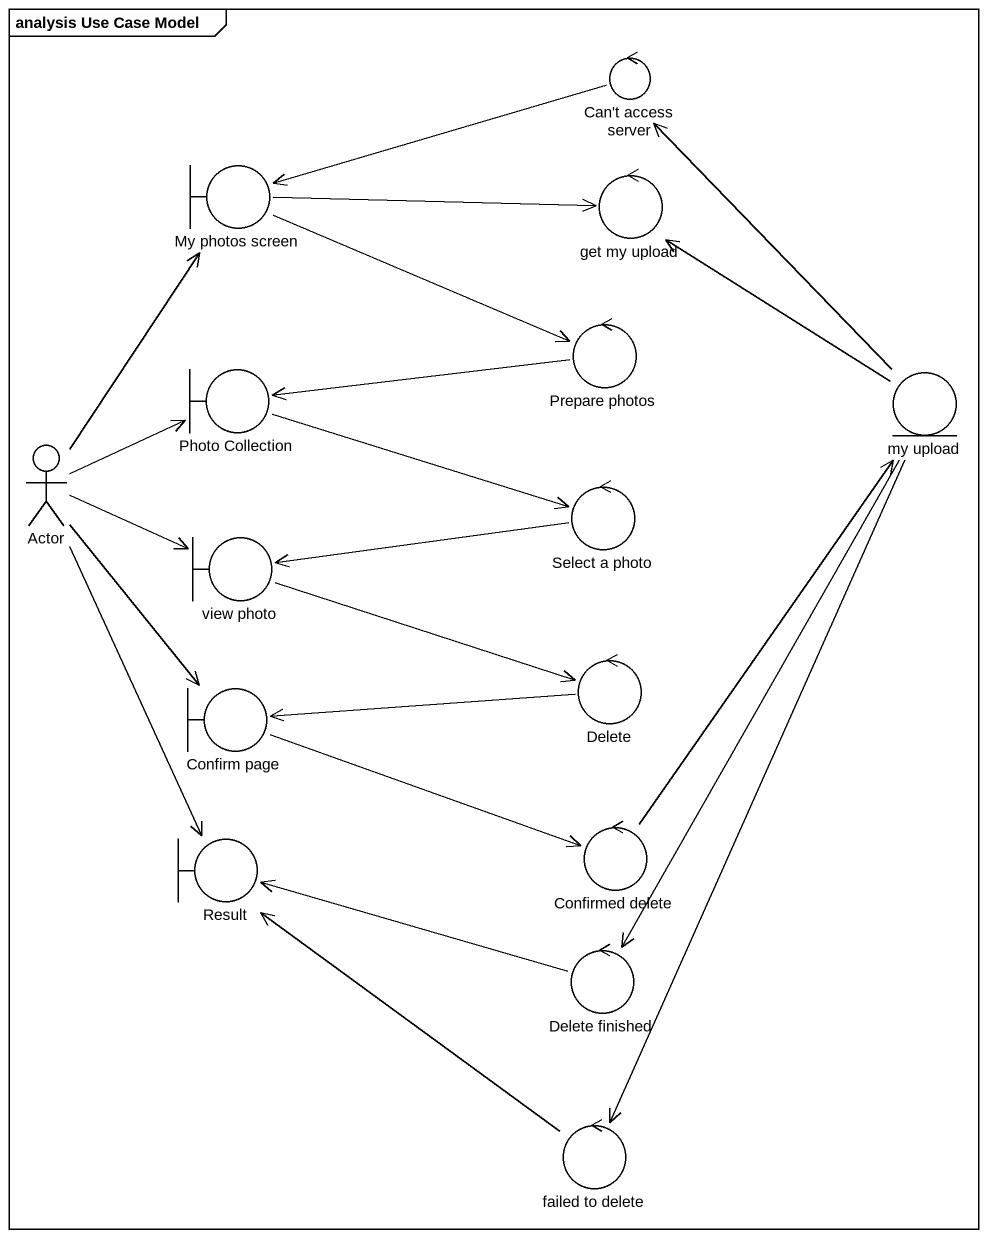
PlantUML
@startuml
mainframe analysis Use Case Model
control "Can't access server" as Can_t_access_server
boundary "My photos screen" as My_photos_screen
control "get my upload" as get_my_upload
control "Prepare photos" as Prepare_photos
boundary "Photo Collection" as Photo_Collection
entity "my upload" as my_upload
actor "Actor" as Actor_
control "Select a photo" as Select_a_photo
boundary "view photo" as view_photo
boundary "Confirm page" as Confirm_page
control Delete
boundary Result
control "Confirmed delete" as Confirmed_delete
control "Delete finished" as Delete_finished
control "failed to delete" as failed_to_delete
Can_t_access_server -left-> My_photos_screen
My_photos_screen -right-> get_my_upload
My_photos_screen -right-> Prepare_photos
Prepare_photos -left-> Photo_Collection
Photo_Collection -right-> Select_a_photo
my_upload -up-> Can_t_access_server
my_upload -up-> get_my_upload
my_upload --> Delete_finished
my_upload --> failed_to_delete
Actor_ -up-> My_photos_screen
Actor_ -right-> Photo_Collection
Actor_ -right-> view_photo
Actor_ --> Confirm_page
Actor_ --> Result
Select_a_photo -left-> view_photo
view_photo -right-> Delete
Confirm_page -right-> Confirmed_delete
Delete -left-> Confirm_page
Confirmed_delete -up-> my_upload
Delete_finished -left-> Result
failed_to_delete -up-> Result
@enduml
